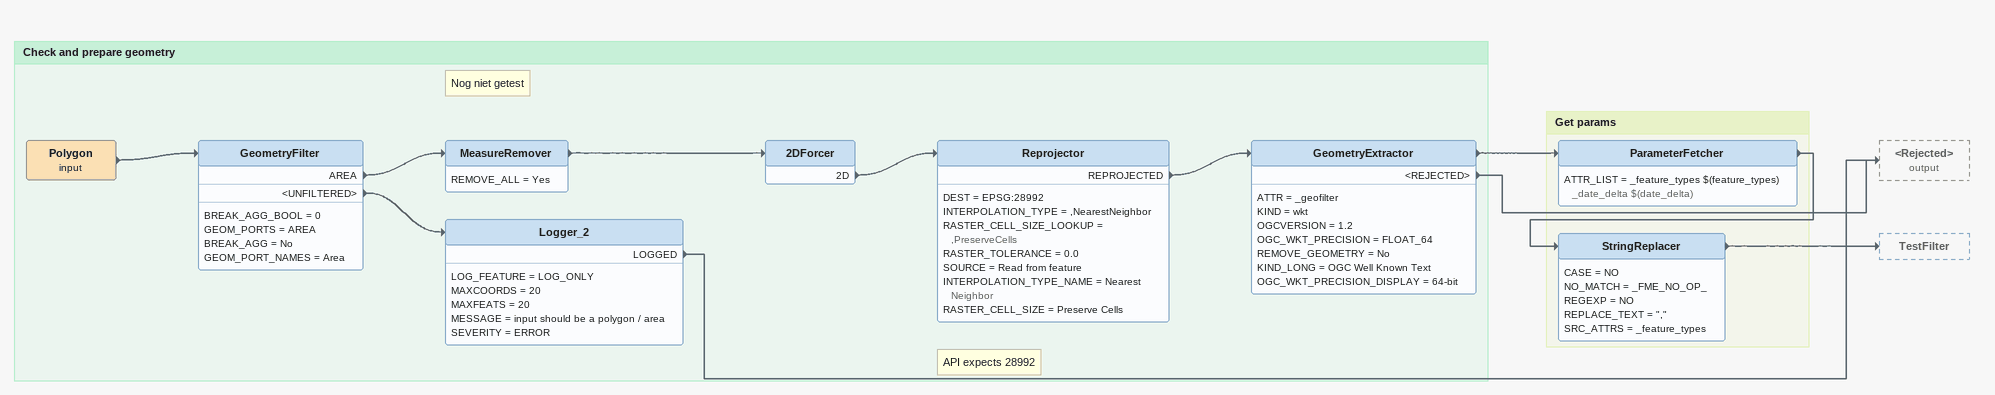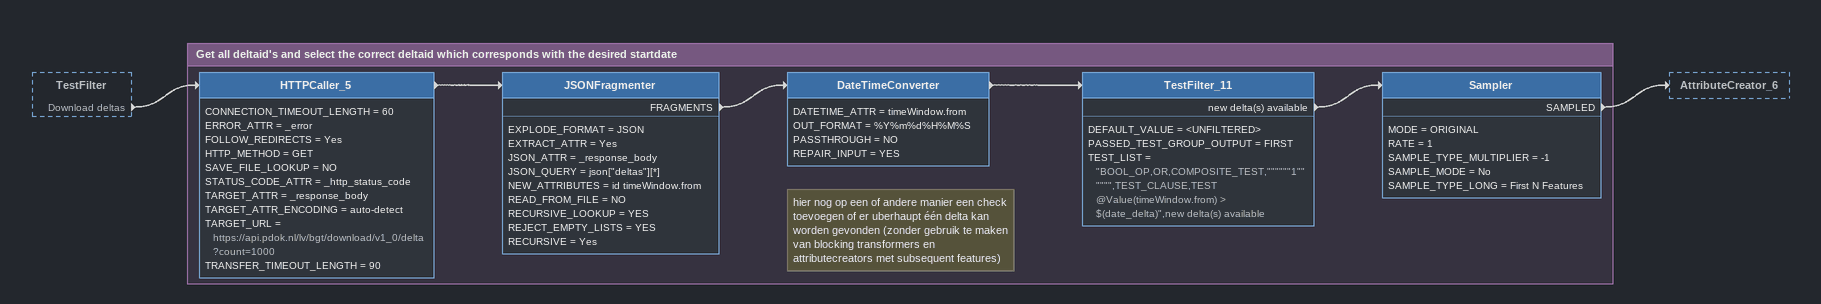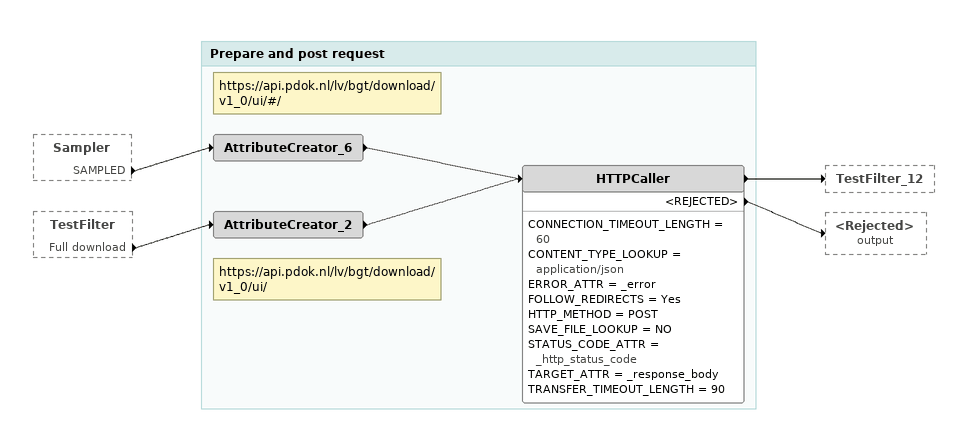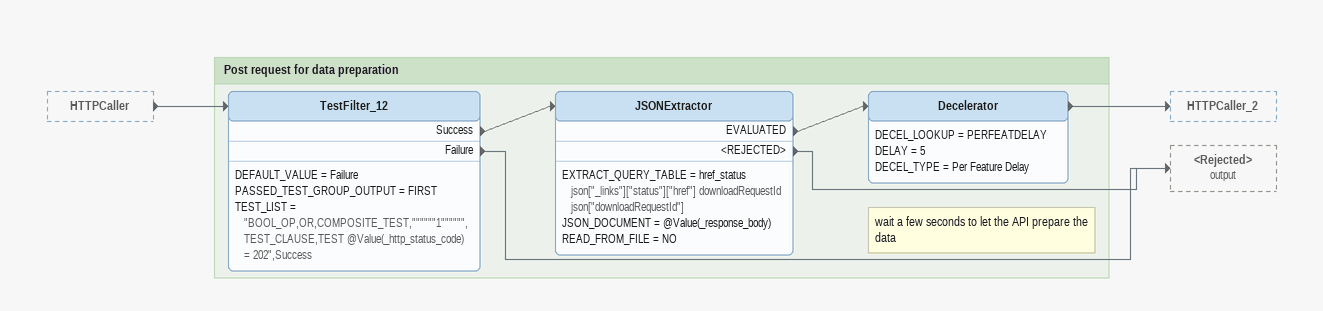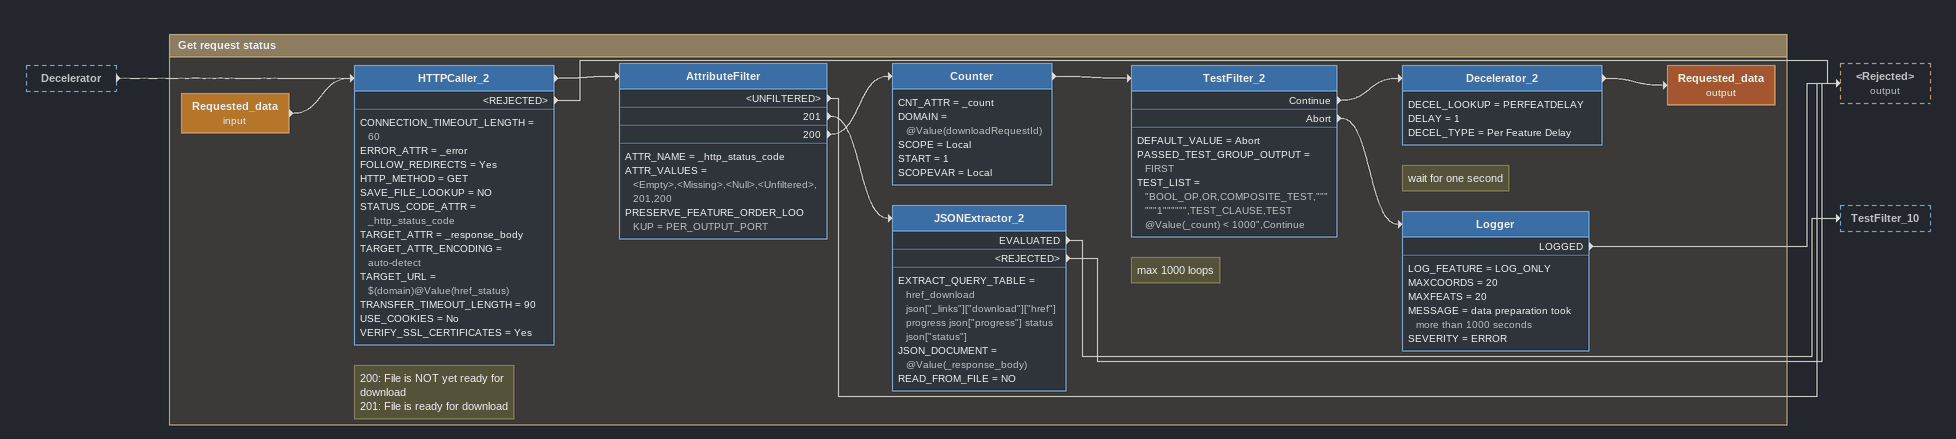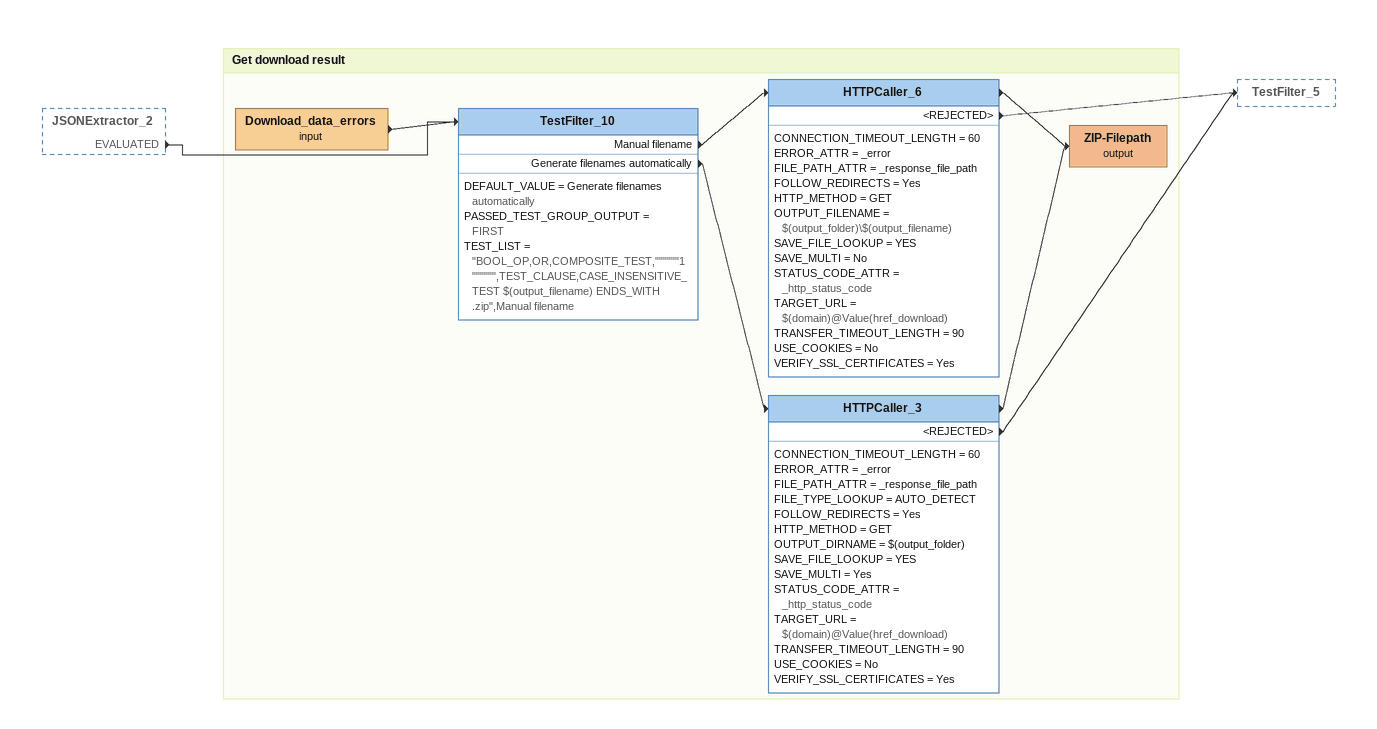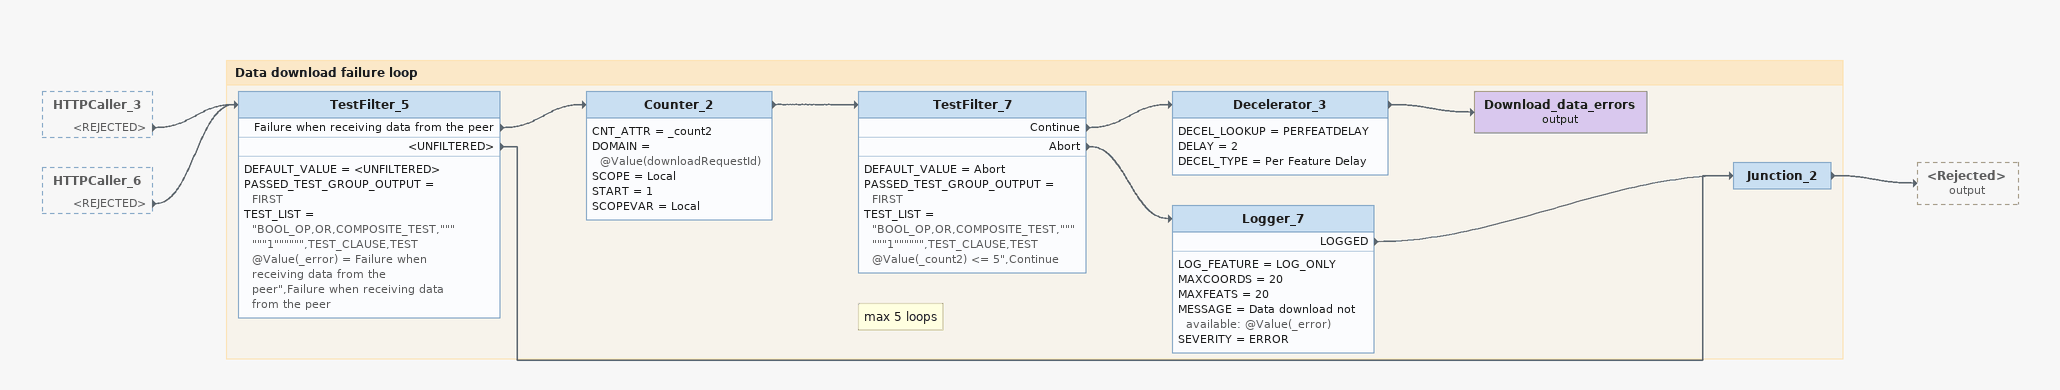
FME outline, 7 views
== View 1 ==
Bookmark: Check and prepare geometry
Polygon (input)
    -> GeometryFilter
GeometryFilter
    BREAK_AGG_BOOL = 0
    GEOM_PORTS = AREA
    BREAK_AGG = No
    GEOM_PORT_NAMES = Area
    AREA -> MeasureRemover
    <UNFILTERED> -> Logger_2
Note: Nog niet getest
MeasureRemover
    REMOVE_ALL = Yes
    -> 2DForcer
2DForcer
    2D -> Reprojector
Note: API expects 28992
Reprojector
    DEST = EPSG:28992
    INTERPOLATION_TYPE = ,NearestNeighbor
    RASTER_CELL_SIZE_LOOKUP = ,PreserveCells
    RASTER_TOLERANCE = 0.0
    SOURCE = Read from feature
    INTERPOLATION_TYPE_NAME = Nearest Neighbor
    RASTER_CELL_SIZE = Preserve Cells
    REPROJECTED -> GeometryExtractor
GeometryExtractor
    ATTR = _geofilter
    KIND = wkt
    OGCVERSION = 1.2
    OGC_WKT_PRECISION = FLOAT_64
    REMOVE_GEOMETRY = No
    KIND_LONG = OGC Well Known Text
    OGC_WKT_PRECISION_DISPLAY = 64-bit
    -> ParameterFetcher
    <REJECTED> -> <Rejected> (output)
Logger_2
    LOG_FEATURE = LOG_ONLY
    MAXCOORDS = 20
    MAXFEATS = 20
    MESSAGE = input should be a polygon / area
    SEVERITY = ERROR
    LOGGED -> <Rejected> (output)

Bookmark: Get params
ParameterFetcher
    ATTR_LIST = _feature_types $(feature_types) _date_delta $(date_delta)
    -> StringReplacer
StringReplacer
    CASE = NO
    NO_MATCH = _FME_NO_OP_
    REGEXP = NO
    REPLACE_TEXT = ","
    SRC_ATTRS = _feature_types
    -> TestFilter

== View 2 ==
TestFilter [outside]
    Download deltas -> HTTPCaller_5

Bookmark: Get all deltaid's and select the correct deltaid which corresponds with the desired startdate
HTTPCaller_5
    CONNECTION_TIMEOUT_LENGTH = 60
    ERROR_ATTR = _error
    FOLLOW_REDIRECTS = Yes
    HTTP_METHOD = GET
    SAVE_FILE_LOOKUP = NO
    STATUS_CODE_ATTR = _http_status_code
    TARGET_ATTR = _response_body
    TARGET_ATTR_ENCODING = auto-detect
    TARGET_URL = https://api.pdok.nl/lv/bgt/download/v1_0/delta?count=1000
    TRANSFER_TIMEOUT_LENGTH = 90
    -> JSONFragmenter
JSONFragmenter
    EXPLODE_FORMAT = JSON
    EXTRACT_ATTR = Yes
    JSON_ATTR = _response_body
    JSON_QUERY = json["deltas"][*]
    NEW_ATTRIBUTES = id timeWindow.from
    READ_FROM_FILE = NO
    RECURSIVE_LOOKUP = YES
    REJECT_EMPTY_LISTS = YES
    RECURSIVE = Yes
    FRAGMENTS -> DateTimeConverter
DateTimeConverter
    DATETIME_ATTR = timeWindow.from
    OUT_FORMAT = %Y%m%d%H%M%S
    PASSTHROUGH = NO
    REPAIR_INPUT = YES
    -> TestFilter_11
Note: hier nog op een of andere manier een check toevoegen of er uberhaupt één delta kan worden gevonden (zonder gebruik te maken van blocking transformers en attributecreators met subsequent features)
TestFilter_11
    DEFAULT_VALUE = <UNFILTERED>
    PASSED_TEST_GROUP_OUTPUT = FIRST
    TEST_LIST = "BOOL_OP,OR,COMPOSITE_TEST,""""""1"""""",TEST_CLAUSE,TEST @Value(timeWindow.from) > $(date_delta)",new delta(s) available
    new delta(s) available -> Sampler
Sampler
    MODE = ORIGINAL
    RATE = 1
    SAMPLE_TYPE_MULTIPLIER = -1
    SAMPLE_MODE = No
    SAMPLE_TYPE_LONG = First N Features
    SAMPLED -> AttributeCreator_6

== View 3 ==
Sampler [outside]
    SAMPLED -> AttributeCreator_6
TestFilter [outside]
    Full download -> AttributeCreator_2

Bookmark: Prepare and post request
Note: https://api.pdok.nl/lv/bgt/download/v1_0/ui/#/
AttributeCreator_6
    -> HTTPCaller
Note: https://api.pdok.nl/lv/bgt/download/v1_0/ui/
AttributeCreator_2
    -> HTTPCaller
HTTPCaller
    CONNECTION_TIMEOUT_LENGTH = 60
    CONTENT_TYPE_LOOKUP = application/json
    ERROR_ATTR = _error
    FOLLOW_REDIRECTS = Yes
    HTTP_METHOD = POST
    SAVE_FILE_LOOKUP = NO
    STATUS_CODE_ATTR = _http_status_code
    TARGET_ATTR = _response_body
    TRANSFER_TIMEOUT_LENGTH = 90
    -> TestFilter_12
    <REJECTED> -> <Rejected> (output)

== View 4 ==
HTTPCaller [outside]
    -> TestFilter_12

Bookmark: Post request for data preparation
TestFilter_12
    DEFAULT_VALUE = Failure
    PASSED_TEST_GROUP_OUTPUT = FIRST
    TEST_LIST = "BOOL_OP,OR,COMPOSITE_TEST,""""""1"""""",TEST_CLAUSE,TEST @Value(_http_status_code) = 202",Success
    Success -> JSONExtractor
    Failure -> <Rejected> (output)
JSONExtractor
    EXTRACT_QUERY_TABLE = href_status json["_links"]["status"]["href"] downloadRequestId json["downloadRequestId"]
    JSON_DOCUMENT = @Value(_response_body)
    READ_FROM_FILE = NO
    EVALUATED -> Decelerator
    <REJECTED> -> <Rejected> (output)
Note: wait a few seconds to let the API prepare the data
Decelerator
    DECEL_LOOKUP = PERFEATDELAY
    DELAY = 5
    DECEL_TYPE = Per Feature Delay
    -> HTTPCaller_2

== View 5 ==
Decelerator [outside]
    -> HTTPCaller_2

Bookmark: Get request status
Requested_data (input)
    -> HTTPCaller_2
HTTPCaller_2
    CONNECTION_TIMEOUT_LENGTH = 60
    ERROR_ATTR = _error
    FOLLOW_REDIRECTS = Yes
    HTTP_METHOD = GET
    SAVE_FILE_LOOKUP = NO
    STATUS_CODE_ATTR = _http_status_code
    TARGET_ATTR = _response_body
    TARGET_ATTR_ENCODING = auto-detect
    TARGET_URL = $(domain)@Value(href_status)
    TRANSFER_TIMEOUT_LENGTH = 90
    USE_COOKIES = No
    VERIFY_SSL_CERTIFICATES = Yes
    -> AttributeFilter
    <REJECTED> -> <Rejected> (output)
Note: 200: File is NOT yet ready for download / 201: File is ready for download
AttributeFilter
    ATTR_NAME = _http_status_code
    ATTR_VALUES = <Empty>,<Missing>,<Null>,<Unfiltered>,201,200
    PRESERVE_FEATURE_ORDER_LOOKUP = PER_OUTPUT_PORT
    <UNFILTERED> -> <Rejected> (output)
    201 -> JSONExtractor_2
    200 -> Counter
Counter
    CNT_ATTR = _count
    DOMAIN = @Value(downloadRequestId)
    SCOPE = Local
    START = 1
    SCOPEVAR = Local
    -> TestFilter_2
Note: max 1000 loops
TestFilter_2
    DEFAULT_VALUE = Abort
    PASSED_TEST_GROUP_OUTPUT = FIRST
    TEST_LIST = "BOOL_OP,OR,COMPOSITE_TEST,""""""1"""""",TEST_CLAUSE,TEST @Value(_count) < 1000",Continue
    Continue -> Decelerator_2
    Abort -> Logger
Note: wait for one second
Decelerator_2
    DECEL_LOOKUP = PERFEATDELAY
    DELAY = 1
    DECEL_TYPE = Per Feature Delay
    -> Requested_data (output)
Requested_data (output)
Logger
    LOG_FEATURE = LOG_ONLY
    MAXCOORDS = 20
    MAXFEATS = 20
    MESSAGE = data preparation took more than 1000 seconds
    SEVERITY = ERROR
    LOGGED -> <Rejected> (output)
JSONExtractor_2
    EXTRACT_QUERY_TABLE = href_download json["_links"]["download"]["href"] progress json["progress"] status json["status"]
    JSON_DOCUMENT = @Value(_response_body)
    READ_FROM_FILE = NO
    EVALUATED -> TestFilter_10
    <REJECTED> -> <Rejected> (output)

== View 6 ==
JSONExtractor_2 [outside]
    EVALUATED -> TestFilter_10

Bookmark: Get download result
Download_data_errors (input)
    -> TestFilter_10
TestFilter_10
    DEFAULT_VALUE = Generate filenames automatically
    PASSED_TEST_GROUP_OUTPUT = FIRST
    TEST_LIST = "BOOL_OP,OR,COMPOSITE_TEST,""""""1"""""",TEST_CLAUSE,CASE_INSENSITIVE_TEST $(output_filename) ENDS_WITH .zip",Manual filename
    Manual filename -> HTTPCaller_6
    Generate filenames automatically -> HTTPCaller_3
HTTPCaller_6
    CONNECTION_TIMEOUT_LENGTH = 60
    ERROR_ATTR = _error
    FILE_PATH_ATTR = _response_file_path
    FOLLOW_REDIRECTS = Yes
    HTTP_METHOD = GET
    OUTPUT_FILENAME = $(output_folder)\$(output_filename)
    SAVE_FILE_LOOKUP = YES
    SAVE_MULTI = No
    STATUS_CODE_ATTR = _http_status_code
    TARGET_URL = $(domain)@Value(href_download)
    TRANSFER_TIMEOUT_LENGTH = 90
    USE_COOKIES = No
    VERIFY_SSL_CERTIFICATES = Yes
    -> ZIP-Filepath (output)
    <REJECTED> -> TestFilter_5
HTTPCaller_3
    CONNECTION_TIMEOUT_LENGTH = 60
    ERROR_ATTR = _error
    FILE_PATH_ATTR = _response_file_path
    FILE_TYPE_LOOKUP = AUTO_DETECT
    FOLLOW_REDIRECTS = Yes
    HTTP_METHOD = GET
    OUTPUT_DIRNAME = $(output_folder)
    SAVE_FILE_LOOKUP = YES
    SAVE_MULTI = Yes
    STATUS_CODE_ATTR = _http_status_code
    TARGET_URL = $(domain)@Value(href_download)
    TRANSFER_TIMEOUT_LENGTH = 90
    USE_COOKIES = No
    VERIFY_SSL_CERTIFICATES = Yes
    -> ZIP-Filepath (output)
    <REJECTED> -> TestFilter_5
ZIP-Filepath (output)

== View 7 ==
HTTPCaller_3 [outside]
    <REJECTED> -> TestFilter_5
HTTPCaller_6 [outside]
    <REJECTED> -> TestFilter_5

Bookmark: Data download failure loop
TestFilter_5
    DEFAULT_VALUE = <UNFILTERED>
    PASSED_TEST_GROUP_OUTPUT = FIRST
    TEST_LIST = "BOOL_OP,OR,COMPOSITE_TEST,""""""1"""""",TEST_CLAUSE,TEST @Value(_error) = Failure when receiving data from the peer",Failure when receiving data from the peer
    Failure when receiving data from the peer -> Counter_2
    <UNFILTERED> -> Junction_2
Counter_2
    CNT_ATTR = _count2
    DOMAIN = @Value(downloadRequestId)
    SCOPE = Local
    START = 1
    SCOPEVAR = Local
    -> TestFilter_7
Note: max 5 loops
TestFilter_7
    DEFAULT_VALUE = Abort
    PASSED_TEST_GROUP_OUTPUT = FIRST
    TEST_LIST = "BOOL_OP,OR,COMPOSITE_TEST,""""""1"""""",TEST_CLAUSE,TEST @Value(_count2) <= 5",Continue
    Continue -> Decelerator_3
    Abort -> Logger_7
Decelerator_3
    DECEL_LOOKUP = PERFEATDELAY
    DELAY = 2
    DECEL_TYPE = Per Feature Delay
    -> Download_data_errors (output)
Download_data_errors (output)
Logger_7
    LOG_FEATURE = LOG_ONLY
    MAXCOORDS = 20
    MAXFEATS = 20
    MESSAGE = Data download not available: @Value(_error)
    SEVERITY = ERROR
    LOGGED -> Junction_2
Junction_2
    -> <Rejected> (output)
